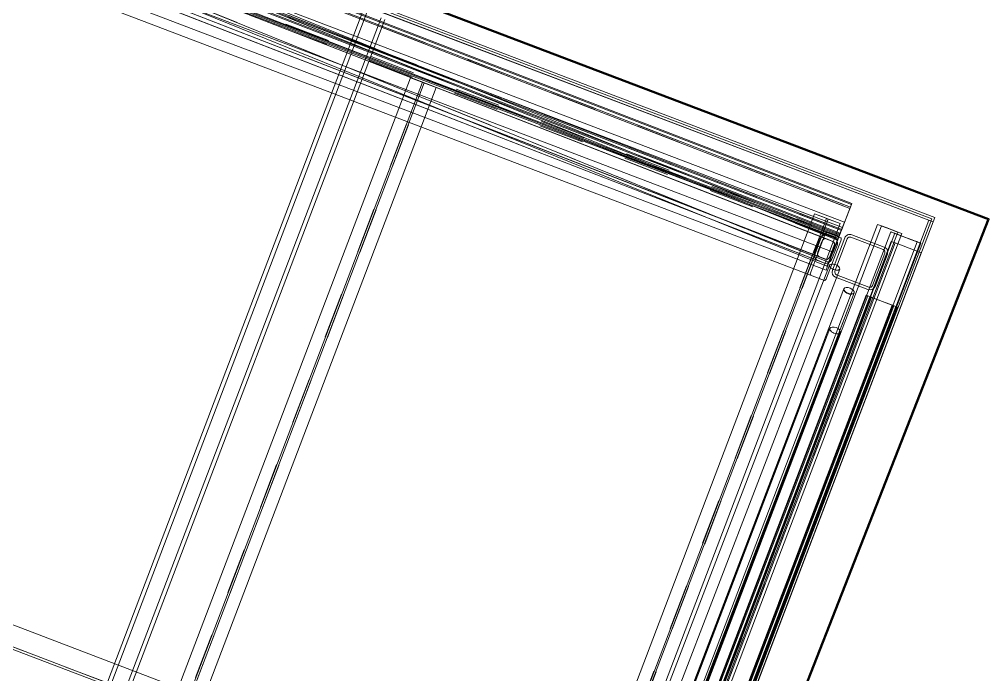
# Model space of a CAD drawing. Header units: metres. Extents: x -207 to 292, y -187 to 169.
# Drawn here: x -79.06 to -76.933, y -15.624 to -14.186 of the extents above; entities that cross this region are included whole.
import ezdxf

# ---------------------------------------------------------------- set-up
doc = ezdxf.new("R2010")
doc.units = ezdxf.units.M
doc.linetypes.add('Oculto', pattern=[0.007144, 0.004763, -0.002381])
for name, color, linetype, lineweight in [('A-ROOF', 7, 'Continuous', 9), ('edificios', 7, 'Continuous', 50), ('EQUIPOS PIS', 7, 'Continuous', 9), ('I-WALL', 7, 'Continuous', 9), ('S-BEAM', 7, 'Continuous', 9), ('S-COLS', 7, 'Continuous', 9)]:
    doc.layers.add(name, color=color, linetype=linetype, lineweight=lineweight)
doc.layers.add('PR10-ARQ-PL-001-Emplazamiento-C-1_dwg', color=7, linetype='Continuous', lineweight=9, true_color=0x767676)

# ---------------------------------------------------------------- blocks, each defined once
blk = doc.blocks.new('FCA_N_Columna de acero - 100 x 100 mm-2088436-PLANTA EMPLAZAMIENTO ACTUALIZADO')
at = {"layer": 'S-COLS'}
for p, q in [((-0.038, 0.05), (0.038, 0.05)), ((-0.038, 0.05), (0.038, 0.05)), ((0.038, 0.044), (-0.038, 0.044)), ((0.038, 0.044), (-0.038, 0.044)), ((-0.05, -0.038), (-0.05, 0.038)), ((-0.05, -0.038), (-0.05, 0.038)), ((-0.044, 0.038), (-0.044, -0.038)), ((-0.044, 0.038), (-0.044, -0.038)), ((0.044, -0.038), (0.044, 0.038)), ((0.044, -0.038), (0.044, 0.038)), ((0.05, 0.038), (0.05, -0.038)), ((0.05, 0.038), (0.05, -0.038)), ((-0.038, -0.044), (0.038, -0.044)), ((-0.038, -0.044), (0.038, -0.044)), ((0.038, -0.05), (-0.038, -0.05)), ((0.038, -0.05), (-0.038, -0.05))]:
    blk.add_line(p, q, dxfattribs=at)
for centre, radius, start, end in [((-0.038, 0.038), 0.012, 90, 180), ((-0.038, 0.038), 0.012, 90, 180), ((-0.038, 0.038), 0.006, 90, 180), ((-0.038, 0.038), 0.006, 90, 180), ((0.038, 0.038), 0.012, 360, 90), ((0.038, 0.038), 0.012, 360, 90), ((0.038, 0.038), 0.006, 360, 90), ((0.038, 0.038), 0.006, 360, 90), ((-0.038, -0.038), 0.012, 180, 270), ((-0.038, -0.038), 0.012, 180, 270), ((-0.038, -0.038), 0.006, 180, 270), ((-0.038, -0.038), 0.006, 180, 270), ((0.038, -0.038), 0.012, 270, 360), ((0.038, -0.038), 0.006, 270, 360), ((0.038, -0.038), 0.012, 270, 360), ((0.038, -0.038), 0.006, 270, 360)]:
    blk.add_arc(centre, radius, start, end, dxfattribs=at)
blk = doc.blocks.new('MT-T estructural - MT100X6_0-2095929-PLANTA EMPLAZAMIENTO ACTUALIZADO')
at = {"layer": 'S-BEAM'}
for p, q in [((-5.9815, -0.03), (-5.9815, 0.03)), ((-5.9815, 0.03), (-5.9815, 0.0068)), ((-5.9815, 0.03), (5.9815, 0.03)), ((-5.9815, 0.03), (5.9815, 0.03)), ((-5.9815, 0.002), (-5.9815, 0.0068)), ((5.9815, 0.002), (-5.9815, 0.002)), ((-5.9815, 0.002), (-5.9815, -0.002)), ((-5.9815, 0.002), (5.9815, 0.002)), ((-5.9815, -0.002), (5.9815, -0.002)), ((-5.9815, -0.0068), (-5.9815, -0.002)), ((-5.9815, -0.002), (5.9815, -0.002)), ((-5.9815, -0.0068), (-5.9815, -0.03)), ((5.9815, -0.03), (-5.9815, -0.03)), ((-5.9815, -0.03), (5.9815, -0.03))]:
    blk.add_line(p, q, dxfattribs=at)
at = {"layer": 'S-BEAM', "linetype": 'Oculto'}
for p, q in [((5.9815, 0.0025), (-5.9815, 0.0025)), ((5.9815, -0.0025), (-5.9815, -0.0025))]:
    blk.add_line(p, q, dxfattribs=at)
blk = doc.blocks.new('MT-T estructural - MT100X6_0-2140425-PLANTA EMPLAZAMIENTO ACTUALIZADO')
at = {"layer": 'S-BEAM'}
for p, q in [((-6.008, -0.03), (-6.008, 0.03)), ((-6.008, 0.03), (-6.008, 0.0068)), ((-6.008, 0.03), (5.99, 0.03)), ((-6.008, 0.03), (5.99, 0.03)), ((-6.008, 0.002), (-6.008, 0.0068)), ((5.99, 0.002), (-6.008, 0.002)), ((-6.008, 0.002), (-6.008, -0.002)), ((-6.008, 0.002), (5.99, 0.002)), ((-6.008, -0.002), (5.99, -0.002)), ((-6.008, -0.0068), (-6.008, -0.002)), ((-6.008, -0.002), (5.99, -0.002)), ((-6.008, -0.0068), (-6.008, -0.03)), ((5.99, -0.03), (-6.008, -0.03)), ((-6.008, -0.03), (5.99, -0.03))]:
    blk.add_line(p, q, dxfattribs=at)
at = {"layer": 'S-BEAM', "linetype": 'Oculto'}
for p, q in [((5.99, 0.0025), (-6.008, 0.0025)), ((5.99, -0.0025), (-6.008, -0.0025))]:
    blk.add_line(p, q, dxfattribs=at)
blk = doc.blocks.new('UC-Perfil universal - 120x070x50UC-2124257-PLANTA EMPLAZAMIENTO ACTUALIZADO')
at = {"layer": 'S-BEAM'}
for p, q in [((2.4205, 0.035), (-2.4235, 0.035)), ((-2.4235, 0.035), (2.4205, 0.035)), ((-2.4235, 0.035), (2.4205, 0.035)), ((-2.4235, 0.035), (2.4205, 0.035)), ((2.4205, 0.035), (2.4205, 0.0075)), ((2.4205, 0.0075), (2.4205, 0.035)), ((2.4205, 0.035), (2.4205, -0.035)), ((2.4205, -0.035), (2.4205, 0.035)), ((-2.4235, 0.0025), (2.4205, 0.0025)), ((2.4205, 0.0075), (2.4205, 0.0025)), ((2.4205, 0.0075), (2.4205, 0.0025)), ((2.4205, -0.0025), (-2.4235, -0.0025)), ((2.4205, -0.0025), (2.4205, -0.0075)), ((2.4205, -0.0025), (2.4205, -0.0075)), ((2.4205, -0.035), (2.4205, -0.0075)), ((2.4205, -0.0075), (2.4205, -0.035)), ((-2.4235, -0.035), (2.4205, -0.035)), ((-2.4235, -0.035), (2.4205, -0.035)), ((-2.4235, -0.035), (2.4205, -0.035)), ((-2.4235, -0.035), (2.4205, -0.035))]:
    blk.add_line(p, q, dxfattribs=at)
at = {"layer": 'S-BEAM', "linetype": 'Oculto'}
for p, q in [((2.4205, 0.00495), (-2.4235, 0.00495)), ((2.4205, -0.00495), (-2.4235, -0.00495))]:
    blk.add_line(p, q, dxfattribs=at)
blk = doc.blocks.new('L - Perfiles angulares de lados iguales - L 900x500x5-2131634-PLANTA EMPLAZAMIENTO ACTUALIZADO')
at = {"layer": 'S-BEAM'}
for p, q in [((2.42, 0.006), (-2.42, 0.006)), ((-2.42, 0.006), (2.42, 0.006)), ((-2.42, 0.001), (2.42, 0.001)), ((2.42, 0.001), (-2.42, 0.001)), ((2.42, -0.044), (-2.42, -0.044)), ((-2.42, -0.044), (2.42, -0.044))]:
    blk.add_line(p, q, dxfattribs=at)
at = {"layer": 'S-BEAM', "linetype": 'Oculto'}
blk.add_line((-2.42, 0.001), (2.42, 0.001), dxfattribs=at)
blk = doc.blocks.new('SQR - Barras cuadradas con bordes redondeados - SQR 100x100-2139916-PLANTA EMPLAZAMIENTO ACTUALIZADO')
at = {"layer": 'S-BEAM'}
for p, q in [((2.447, 0.05), (-2.397, 0.05)), ((2.447, 0.0436), (2.447, 0.05)), ((2.447, 0.0436), (2.447, 0.05)), ((2.447, -0.0436), (2.447, 0.0436)), ((2.447, 0.0436), (2.447, -0.0436)), ((-2.397, -0.05), (2.447, -0.05)), ((2.447, -0.05), (2.447, -0.0436)), ((2.447, -0.05), (2.447, -0.0436))]:
    blk.add_line(p, q, dxfattribs=at)
blk = doc.blocks.new('SQR - Barras cuadradas con bordes redondeados - SQR 100x100-2139893-PLANTA EMPLAZAMIENTO ACTUALIZADO')
at = {"layer": 'S-BEAM'}
for p, q in [((-23.9753, -40.0284), (-26.1324, -39.1547)), ((-26.1699, -39.2474), (-24.0129, -40.1211)), ((-24.043, -40.102), (-24.0102, -40.0212)), ((-24.0056, -40.0162), (-23.9753, -40.0284)), ((-23.9755, -40.0353), (-24.0083, -40.1161)), ((-24.0129, -40.1211), (-24.0432, -40.1089))]:
    blk.add_line(p, q, dxfattribs=at)
for centre, start_param, end_param in [((-24.008, -40.0221), 0, 1.570796), ((-23.9777, -40.0344), 4.712389, 6.283185), ((-24.0407, -40.1029), 1.570796, 3.141593), ((-24.0105, -40.1152), 3.141593, 4.712389)]:
    blk.add_ellipse(centre, major_axis=(0.0024, 0.00593), ratio=0.374545, start_param=start_param, end_param=end_param, dxfattribs=at)
blk = doc.blocks.new('Barras redondas - RB 24-2158033-PLANTA EMPLAZAMIENTO ACTUALIZADO')
at = {"layer": 'S-BEAM'}
for p, q in [((-22.5233, -36.4384), (-23.9987, -40.0537)), ((-23.9765, -40.0627), (-22.5011, -36.4475))]:
    blk.add_line(p, q, dxfattribs=at)
for start_param, end_param in [(0, 3.141593), (3.141593, 6.283185)]:
    blk.add_ellipse((-22.5122, -36.4429), major_axis=(-0.0111, 0.0045), ratio=0.48203, start_param=start_param, end_param=end_param, dxfattribs=at)
blk = doc.blocks.new('Barras redondas - RB 24-2157938-PLANTA EMPLAZAMIENTO ACTUALIZADO')
at = {"layer": 'S-BEAM'}
for p, q in [((-22.4927, -36.4909), (-23.9471, -40.075)), ((-23.9248, -40.084), (-22.4705, -36.4999))]:
    blk.add_line(p, q, dxfattribs=at)
for start_param, end_param in [(0, 3.141593), (3.141593, 6.283185)]:
    blk.add_ellipse((-22.4816, -36.4954), major_axis=(-0.0111, 0.0045), ratio=0.5, start_param=start_param, end_param=end_param, dxfattribs=at)
blk = doc.blocks.new('HSS-Sección estructural hueca - HSS60_0X60_0X9_5-2158718-PLANTA EMPLAZAMIENTO ACTUALIZADO')
at = {"layer": 'S-BEAM'}
for p, q in [((-22.5265, -36.3719), (-24.6694, -35.4876)), ((-24.6694, -35.4876), (-24.6541, -35.4939)), ((-24.6967, -35.5219), (-24.6874, -35.4994)), ((-24.6818, -35.5017), (-24.6911, -35.5243)), ((-24.6575, -35.5021), (-24.6728, -35.4958)), ((-24.6646, -35.5352), (-24.6553, -35.5126)), ((-24.6497, -35.5149), (-24.659, -35.5375)), ((-22.5146, -36.3865), (-24.6575, -35.5021)), ((-24.6889, -35.5348), (-24.6736, -35.5411)), ((-24.6923, -35.543), (-22.5494, -36.4274)), ((-24.677, -35.5493), (-24.6923, -35.543)), ((-24.6736, -35.5411), (-22.5307, -36.4255)), ((-22.5445, -36.3837), (-22.5538, -36.4063)), ((-22.5482, -36.4086), (-22.5389, -36.3861)), ((-22.5299, -36.3801), (-22.5146, -36.3865)), ((-22.5112, -36.3782), (-22.5265, -36.3719)), ((-22.5124, -36.397), (-22.5217, -36.4195)), ((-22.5161, -36.4218), (-22.5068, -36.3993)), ((-22.5494, -36.4274), (-22.5341, -36.4337)), ((-22.5307, -36.4255), (-22.546, -36.4191))]:
    blk.add_line(p, q, dxfattribs=at)
for centre, major_axis, start_param, end_param in [((-24.6762, -35.504), (0.0068, 0.0165), 0, 1.570796), ((-24.6762, -35.504), (0.0034, 0.00823), 0, 1.570796), ((-24.6609, -35.5103), (0.0068, 0.0165), 4.712389, 6.283185), ((-24.6609, -35.5103), (0.0034, 0.00823), 4.712389, 6.283185), ((-24.6855, -35.5266), (0.0068, 0.0165), 1.570796, 3.141593), ((-24.6855, -35.5266), (0.0034, 0.00823), 1.570796, 3.141593), ((-24.6702, -35.5329), (0.0034, 0.00823), 3.141593, 4.712389), ((-24.6702, -35.5329), (0.0068, 0.0165), 3.141593, 4.712389), ((-22.5333, -36.3884), (0.0068, 0.0165), 0, 1.570796), ((-22.5333, -36.3884), (0.0034, 0.00823), 0, 1.570796), ((-22.518, -36.3947), (0.0034, 0.00823), 4.712389, 6.283185), ((-22.518, -36.3947), (0.0068, 0.0165), 4.712389, 6.283185), ((-22.5426, -36.4109), (0.0068, 0.0165), 1.570796, 3.141593), ((-22.5426, -36.4109), (0.0034, 0.00823), 1.570796, 3.141593), ((-22.5273, -36.4172), (0.0068, 0.0165), 3.141593, 4.712389), ((-22.5273, -36.4172), (0.0034, 0.00823), 3.141593, 4.712389)]:
    blk.add_ellipse(centre, major_axis=major_axis, ratio=0.679056, start_param=start_param, end_param=end_param, dxfattribs=at)
blk = doc.blocks.new('HSS-Sección estructural hueca - HSS60_0X60_0X9_5-2158740-PLANTA EMPLAZAMIENTO ACTUALIZADO')
at = {"layer": 'S-BEAM'}
for p, q in [((-24.6538, -35.494), (-24.6692, -35.4876)), ((-22.5114, -36.3781), (-24.6538, -35.494)), ((-24.6872, -35.4995), (-24.6965, -35.522)), ((-24.6909, -35.5243), (-24.6816, -35.5018)), ((-22.5302, -36.38), (-24.6726, -35.4959)), ((-24.6726, -35.4959), (-24.6572, -35.5022)), ((-24.655, -35.5128), (-24.6643, -35.5353)), ((-24.6587, -35.5376), (-24.6494, -35.5151)), ((-24.6887, -35.5349), (-22.5463, -36.419)), ((-24.6733, -35.5412), (-24.6887, -35.5349)), ((-24.6921, -35.5431), (-24.6767, -35.5495)), ((-24.6767, -35.5495), (-22.5343, -36.4336)), ((-22.5541, -36.4062), (-22.5448, -36.3836)), ((-22.5392, -36.3859), (-22.5485, -36.4085)), ((-22.5148, -36.3864), (-22.5302, -36.38)), ((-22.5268, -36.3718), (-22.5114, -36.3781)), ((-22.5219, -36.4195), (-22.5126, -36.3969)), ((-22.507, -36.3992), (-22.5163, -36.4218)), ((-22.5343, -36.4336), (-22.5497, -36.4272)), ((-22.5463, -36.419), (-22.5309, -36.4254))]:
    blk.add_line(p, q, dxfattribs=at)
for centre, major_axis, start_param, end_param in [((-24.676, -35.5041), (0.0068, 0.0165), 0, 1.570796), ((-24.6606, -35.5104), (0.0068, 0.0165), 4.712389, 6.283185), ((-24.676, -35.5041), (0.0034, 0.00823), 0, 1.570796), ((-24.6606, -35.5104), (0.0034, 0.00823), 4.712389, 6.283185), ((-24.6853, -35.5267), (0.0068, 0.0165), 1.570796, 3.141593), ((-24.6853, -35.5267), (0.0034, 0.00823), 1.570796, 3.141593), ((-24.6699, -35.533), (0.0034, 0.00823), 3.141593, 4.712389), ((-24.6699, -35.533), (0.0068, 0.0165), 3.141593, 4.712389), ((-22.5336, -36.3882), (0.0068, 0.0165), 0, 1.570796), ((-22.5336, -36.3882), (0.0034, 0.00823), 0, 1.570796), ((-22.5182, -36.3946), (0.0034, 0.00823), 4.712389, 6.283185), ((-22.5182, -36.3946), (0.0068, 0.0165), 4.712389, 6.283185), ((-22.5429, -36.4108), (0.0068, 0.0165), 1.570796, 3.141593), ((-22.5429, -36.4108), (0.0034, 0.00823), 1.570796, 3.141593), ((-22.5275, -36.4171), (0.0068, 0.0165), 3.141593, 4.712389), ((-22.5275, -36.4171), (0.0034, 0.00823), 3.141593, 4.712389)]:
    blk.add_ellipse(centre, major_axis=major_axis, ratio=0.681998, start_param=start_param, end_param=end_param, dxfattribs=at)
blk = doc.blocks.new('HSS-Sección estructural hueca - HSS40_0X70_0X9_5-2158977-PLANTA EMPLAZAMIENTO ACTUALIZADO')
at = {"layer": 'S-BEAM'}
for p, q in [((5.95, 0.035), (-5.95, 0.035)), ((5.95, 0.0261), (-5.95, 0.0261)), ((5.95, 0.0172), (5.95, 0.035)), ((5.95, 0.0172), (5.95, 0.035)), ((5.95, 0.0261), (5.95, 0.0172)), ((5.95, 0.0261), (5.95, 0.0172)), ((5.95, 0.0172), (5.95, -0.0172)), ((5.95, -0.0172), (5.95, 0.0172)), ((5.95, -0.0172), (5.95, 0.0172)), ((5.95, 0.0172), (5.95, -0.0172)), ((5.95, -0.035), (5.95, -0.0172)), ((5.95, -0.035), (5.95, -0.0172)), ((5.95, -0.0172), (5.95, -0.0261)), ((5.95, -0.0172), (5.95, -0.0261)), ((-5.95, -0.0261), (5.95, -0.0261)), ((-5.95, -0.035), (5.95, -0.035))]:
    blk.add_line(p, q, dxfattribs=at)
at = {"layer": 'S-BEAM', "linetype": 'Oculto'}
for p, q in [((5.95, 0.0261), (-5.95, 0.0261)), ((5.95, -0.0261), (-5.95, -0.0261))]:
    blk.add_line(p, q, dxfattribs=at)
blk = doc.blocks.new('HSS-Sección estructural hueca - HSS40_0X70_0X9_5-2159363-PLANTA EMPLAZAMIENTO ACTUALIZADO')
at = {"layer": 'S-BEAM'}
for p, q in [((5.8845, 0.035), (-5.8845, 0.035)), ((5.8845, 0.0261), (-5.8845, 0.0261)), ((5.8845, 0.0172), (5.8845, 0.035)), ((5.8845, 0.0172), (5.8845, 0.035)), ((5.8845, 0.0261), (5.8845, 0.0172)), ((5.8845, 0.0261), (5.8845, 0.0172)), ((5.8845, 0.0172), (5.8845, -0.0172)), ((5.8845, -0.0172), (5.8845, 0.0172)), ((5.8845, -0.0172), (5.8845, 0.0172)), ((5.8845, 0.0172), (5.8845, -0.0172)), ((5.8845, -0.035), (5.8845, -0.0172)), ((5.8845, -0.035), (5.8845, -0.0172)), ((5.8845, -0.0172), (5.8845, -0.0261)), ((5.8845, -0.0172), (5.8845, -0.0261)), ((-5.8845, -0.0261), (5.8845, -0.0261)), ((-5.8845, -0.035), (5.8845, -0.035))]:
    blk.add_line(p, q, dxfattribs=at)
at = {"layer": 'S-BEAM', "linetype": 'Oculto'}
for p, q in [((5.8845, 0.0261), (-5.8845, 0.0261)), ((5.8845, -0.0261), (-5.8845, -0.0261))]:
    blk.add_line(p, q, dxfattribs=at)
blk = doc.blocks.new('HSS-Sección estructural hueca - HSS40_0X70_0X9_5-2168685-PLANTA EMPLAZAMIENTO ACTUALIZADO')
at = {"layer": 'S-BEAM'}
for p, q in [((5.8845, 0.035), (-5.8845, 0.035)), ((5.8845, 0.0261), (-5.8845, 0.0261)), ((5.8845, 0.0172), (5.8845, 0.035)), ((5.8845, 0.0172), (5.8845, 0.035)), ((5.8845, 0.0261), (5.8845, 0.0172)), ((5.8845, 0.0261), (5.8845, 0.0172)), ((5.8845, 0.0172), (5.8845, -0.0172)), ((5.8845, -0.0172), (5.8845, 0.0172)), ((5.8845, -0.0172), (5.8845, 0.0172)), ((5.8845, 0.0172), (5.8845, -0.0172)), ((5.8845, -0.035), (5.8845, -0.0172)), ((5.8845, -0.035), (5.8845, -0.0172)), ((5.8845, -0.0172), (5.8845, -0.0261)), ((5.8845, -0.0172), (5.8845, -0.0261)), ((-5.8845, -0.0261), (5.8845, -0.0261)), ((-5.8845, -0.035), (5.8845, -0.035))]:
    blk.add_line(p, q, dxfattribs=at)
at = {"layer": 'S-BEAM', "linetype": 'Oculto'}
for p, q in [((5.8845, 0.0261), (-5.8845, 0.0261)), ((5.8845, -0.0261), (-5.8845, -0.0261))]:
    blk.add_line(p, q, dxfattribs=at)
blk = doc.blocks.new('Barras redondas - RB 24-2160192-PLANTA EMPLAZAMIENTO ACTUALIZADO')
at = {"layer": 'S-BEAM'}
for p, q in [((-22.4927, -36.4912), (-23.8823, -39.9276)), ((-23.86, -39.9366), (-22.4705, -36.5001))]:
    blk.add_line(p, q, dxfattribs=at)
for start_param, end_param in [(0, 3.141593), (3.141593, 6.283185)]:
    blk.add_ellipse((-22.4816, -36.4956), major_axis=(-0.0111, 0.0045), ratio=0.544639, start_param=start_param, end_param=end_param, dxfattribs=at)
blk = doc.blocks.new('Barras redondas - RB 24-2160209-PLANTA EMPLAZAMIENTO ACTUALIZADO')
at = {"layer": 'S-BEAM'}
for p, q in [((-22.5252, -36.5772), (-23.9251, -40.0275)), ((-23.9029, -40.0366), (-22.5029, -36.5862))]:
    blk.add_line(p, q, dxfattribs=at)
for start_param, end_param in [(0, 3.141593), (3.141593, 6.283185)]:
    blk.add_ellipse((-22.5141, -36.5817), major_axis=(-0.0111, 0.0045), ratio=0.544639, start_param=start_param, end_param=end_param, dxfattribs=at)
blk = doc.blocks.new('HSS-Sección estructural hueca - HSS40_0X70_0X9_5-2160378-PLANTA EMPLAZAMIENTO ACTUALIZADO')
at = {"layer": 'S-BEAM'}
for p, q in [((-23.5351, -35.8594), (-28.0769, -47.0725)), ((-23.5268, -35.8627), (-28.0687, -47.0758)), ((-28.0375, -47.0884), (-23.4956, -35.8754)), ((-28.0292, -47.0918), (-23.4873, -35.8787))]:
    blk.add_line(p, q, dxfattribs=at)
blk = doc.blocks.new('HSS-Sección estructural hueca - HSS40_0X70_0X9_5-2168686-PLANTA EMPLAZAMIENTO ACTUALIZADO')
at = {"layer": 'S-BEAM'}
for p, q in [((-77.1474, -14.6522), (-81.3885, -25.7901)), ((-77.1336, -14.6575), (-77.1474, -14.6522)), ((-77.1471, -14.6523), (-77.1464, -14.6526)), ((-77.1271, -14.6599), (-77.1464, -14.6526)), ((-77.139, -14.6554), (-81.3802, -25.7933)), ((-81.3311, -25.8119), (-77.09, -14.6741)), ((-77.139, -14.6554), (-77.1322, -14.658)), ((-77.1382, -14.6557), (-77.1389, -14.6555)), ((-77.1382, -14.6557), (-77.1286, -14.6594)), ((-77.102, -14.6695), (-77.1336, -14.6575)), ((-77.1322, -14.658), (-77.1005, -14.6701)), ((-77.0969, -14.6714), (-77.1286, -14.6594)), ((-77.1271, -14.6599), (-77.0955, -14.672)), ((-77.0827, -14.6769), (-77.102, -14.6695)), ((-77.1005, -14.6701), (-77.0909, -14.6737)), ((-77.0969, -14.6714), (-77.09, -14.6741)), ((-77.0817, -14.6772), (-77.0955, -14.672)), ((-77.0909, -14.6737), (-77.0902, -14.674)), ((-81.3228, -25.8151), (-77.0817, -14.6772)), ((-77.082, -14.6771), (-77.0827, -14.6769))]:
    blk.add_line(p, q, dxfattribs=at)
blk = doc.blocks.new('HSS-Sección estructural hueca - HSS40_0X70_0X9_5-2160870-PLANTA EMPLAZAMIENTO ACTUALIZADO')
at = {"layer": 'S-BEAM'}
for p, q in [((-22.4158, -36.3513), (-26.8919, -47.4022)), ((-22.4075, -36.3547), (-26.8837, -47.4056)), ((-22.4075, -36.3547), (-22.4158, -36.3513)), ((-22.4136, -36.3522), (-22.3976, -36.3587)), ((-22.404, -36.3561), (-22.4075, -36.3547)), ((-22.4075, -36.3547), (-22.4034, -36.3563)), ((-22.3905, -36.3616), (-22.4064, -36.3551)), ((-22.3815, -36.3652), (-22.404, -36.3561)), ((-22.4034, -36.3563), (-22.3999, -36.3578)), ((-22.3999, -36.3578), (-22.3886, -36.3623)), ((-22.3751, -36.3678), (-22.3976, -36.3587)), ((-22.3905, -36.3616), (-22.3792, -36.3661)), ((-22.3886, -36.3623), (-22.3727, -36.3688)), ((-22.3655, -36.3717), (-22.3815, -36.3652)), ((-22.3757, -36.3676), (-22.3792, -36.3661)), ((-26.8477, -47.4201), (-22.3716, -36.3692)), ((-26.8395, -47.4235), (-22.3633, -36.3726)), ((-22.3757, -36.3676), (-22.3716, -36.3692)), ((-22.3751, -36.3678), (-22.3716, -36.3692)), ((-22.3633, -36.3726), (-22.3716, -36.3692))]:
    blk.add_line(p, q, dxfattribs=at)
blk = doc.blocks.new('HSS-Sección estructural hueca - HSS40_0X70_0X9_5-2164857-PLANTA EMPLAZAMIENTO ACTUALIZADO')
at = {"layer": 'S-BEAM'}
for p, q in [((2.4215, 0.035), (-2.4215, 0.035)), ((2.4215, 0.0261), (-2.4215, 0.0261)), ((2.4215, 0.0172), (2.4215, 0.035)), ((2.4215, 0.0172), (2.4215, 0.035)), ((2.4215, 0.0261), (2.4215, 0.0172)), ((2.4215, 0.0261), (2.4215, 0.0172)), ((2.4215, 0.0172), (2.4215, -0.0172)), ((2.4215, -0.0172), (2.4215, 0.0172)), ((2.4215, -0.0172), (2.4215, 0.0172)), ((2.4215, 0.0172), (2.4215, -0.0172)), ((2.4215, -0.035), (2.4215, -0.0172)), ((2.4215, -0.035), (2.4215, -0.0172)), ((2.4215, -0.0172), (2.4215, -0.0261)), ((2.4215, -0.0172), (2.4215, -0.0261)), ((-2.4215, -0.0261), (2.4215, -0.0261)), ((-2.4215, -0.035), (2.4215, -0.035))]:
    blk.add_line(p, q, dxfattribs=at)
at = {"layer": 'S-BEAM', "linetype": 'Oculto'}
for p, q in [((2.4215, 0.0261), (-2.4215, 0.0261)), ((2.4215, -0.0261), (-2.4215, -0.0261))]:
    blk.add_line(p, q, dxfattribs=at)
blk = doc.blocks.new('HSS-Sección estructural hueca - HSS40_0X70_0X9_5-2168698-PLANTA EMPLAZAMIENTO ACTUALIZADO')
at = {"layer": 'S-BEAM'}
for p, q in [((2.422, 0.035), (-2.422, 0.035)), ((2.422, 0.0261), (-2.422, 0.0261)), ((2.422, 0.0172), (2.422, 0.035)), ((2.422, 0.0172), (2.422, 0.035)), ((2.422, 0.0261), (2.422, 0.0172)), ((2.422, 0.0261), (2.422, 0.0172)), ((2.422, 0.0172), (2.422, -0.0172)), ((2.422, -0.0172), (2.422, 0.0172)), ((2.422, -0.0172), (2.422, 0.0172)), ((2.422, 0.0172), (2.422, -0.0172)), ((2.422, -0.035), (2.422, -0.0172)), ((2.422, -0.035), (2.422, -0.0172)), ((2.422, -0.0172), (2.422, -0.0261)), ((2.422, -0.0172), (2.422, -0.0261)), ((-2.422, -0.0261), (2.422, -0.0261)), ((-2.422, -0.035), (2.422, -0.035))]:
    blk.add_line(p, q, dxfattribs=at)
at = {"layer": 'S-BEAM', "linetype": 'Oculto'}
for p, q in [((2.422, 0.0261), (-2.422, 0.0261)), ((2.422, -0.0261), (-2.422, -0.0261))]:
    blk.add_line(p, q, dxfattribs=at)
blk = doc.blocks.new('HSS-Sección estructural hueca - HSS40_0X70_0X9_5-2168699-PLANTA EMPLAZAMIENTO ACTUALIZADO')
at = {"layer": 'S-BEAM'}
for p, q in [((2.422, 0.035), (-2.422, 0.035)), ((2.422, 0.0261), (-2.422, 0.0261)), ((2.422, 0.0172), (2.422, 0.035)), ((2.422, 0.0172), (2.422, 0.035)), ((2.422, 0.0261), (2.422, 0.0172)), ((2.422, 0.0261), (2.422, 0.0172)), ((2.422, 0.0172), (2.422, -0.0172)), ((2.422, -0.0172), (2.422, 0.0172)), ((2.422, -0.0172), (2.422, 0.0172)), ((2.422, 0.0172), (2.422, -0.0172)), ((2.422, -0.035), (2.422, -0.0172)), ((2.422, -0.035), (2.422, -0.0172)), ((2.422, -0.0172), (2.422, -0.0261)), ((2.422, -0.0172), (2.422, -0.0261)), ((-2.422, -0.0261), (2.422, -0.0261)), ((-2.422, -0.035), (2.422, -0.035))]:
    blk.add_line(p, q, dxfattribs=at)
at = {"layer": 'S-BEAM', "linetype": 'Oculto'}
for p, q in [((2.422, 0.0261), (-2.422, 0.0261)), ((2.422, -0.0261), (-2.422, -0.0261))]:
    blk.add_line(p, q, dxfattribs=at)
blk = doc.blocks.new('YADRAN_LASQUEMAS_ARQ_MO_008_EEMM 100-200_rvt-1-PLANTA EMPLAZAMIENTO ACTUALIZADO')
at = {"layer": 'A-ROOF'}
for p, q in [((-79.4855, -13.6993), (-77.0578, -14.6237)), ((-77.0578, -14.6237), (-79.4855, -13.6993)), ((-81.3774, -25.968), (-77.0578, -14.6237)), ((-81.3774, -25.968), (-77.0578, -14.6237))]:
    blk.add_line(p, q, dxfattribs=at)
at = {"layer": 'I-WALL'}
for p, q in [((-81.9115, -12.7809), (-77.0642, -14.6266)), ((-77.0513, -14.6208), (-81.9079, -12.7716)), ((-77.0549, -14.6302), (-79.4819, -13.706)), ((-79.4784, -13.6967), (-77.0513, -14.6208)), ((-81.3785, -25.9569), (-77.0642, -14.6266)), ((-77.0642, -14.6266), (-81.3785, -25.9569)), ((-81.3692, -25.9605), (-77.0549, -14.6302)), ((-77.0549, -14.6302), (-81.3692, -25.9605)), ((-77.0549, -14.6302), (-77.0642, -14.6266)), ((-77.0549, -14.6302), (-77.0513, -14.6208)), ((-77.0513, -14.6208), (-77.0549, -14.6302))]:
    blk.add_line(p, q, dxfattribs=at)
at = {"layer": 'S-BEAM', "lineweight": 9}
for name, p, rotation in [('HSS-Sección estructural hueca - HSS40_0X70_0X9_5-2168698-PLANTA EMPLAZAMIENTO ACTUALIZADO', (-79.5055, -13.7506), 338.8377049273741), ('HSS-Sección estructural hueca - HSS40_0X70_0X9_5-2164857-PLANTA EMPLAZAMIENTO ACTUALIZADO', (-79.5188, -13.7849), 337.9315352819254), ('HSS-Sección estructural hueca - HSS40_0X70_0X9_5-2168699-PLANTA EMPLAZAMIENTO ACTUALIZADO', (-79.5046, -13.7483), 338.8377049273741), ('HSS-Sección estructural hueca - HSS40_0X70_0X9_5-2168699-PLANTA EMPLAZAMIENTO ACTUALIZADO', (-79.5046, -13.7483), 338.8377049273741), ('UC-Perfil universal - 120x070x50UC-2124257-PLANTA EMPLAZAMIENTO ACTUALIZADO', (-79.5241, -13.8024), 339.1544328779316), ('SQR - Barras cuadradas con bordes redondeados - SQR 100x100-2139916-PLANTA EMPLAZAMIENTO ACTUALIZADO', (-79.5586, -13.8185), 339.1544328779317), ('SQR - Barras cuadradas con bordes redondeados - SQR 100x100-2139893-PLANTA EMPLAZAMIENTO ACTUALIZADO', (-54.1288, 25.8582), 1.20443287793206), ('HSS-Sección estructural hueca - HSS60_0X60_0X9_5-2158740-PLANTA EMPLAZAMIENTO ACTUALIZADO', (-55.5299, 22.1785), 1.20443287793206), ('HSS-Sección estructural hueca - HSS60_0X60_0X9_5-2158718-PLANTA EMPLAZAMIENTO ACTUALIZADO', (-55.5299, 22.1785), 1.204432877931757), ('HSS-Sección estructural hueca - HSS40_0X70_0X9_5-2160378-PLANTA EMPLAZAMIENTO ACTUALIZADO', (-55.5299, 22.1785), 1.20443287793206), ('HSS-Sección estructural hueca - HSS40_0X70_0X9_5-2160870-PLANTA EMPLAZAMIENTO ACTUALIZADO', (-55.5299, 22.1785), 1.20443287793206), ('HSS-Sección estructural hueca - HSS40_0X70_0X9_5-2158977-PLANTA EMPLAZAMIENTO ACTUALIZADO', (-79.2314, -20.2461), 69.15398606550465), ('Barras redondas - RB 24-2158033-PLANTA EMPLAZAMIENTO ACTUALIZADO', (-55.5299, 22.1785), 1.20443287793206), ('Barras redondas - RB 24-2157938-PLANTA EMPLAZAMIENTO ACTUALIZADO', (-55.5299, 22.1785), 1.20443287793206), ('Barras redondas - RB 24-2160192-PLANTA EMPLAZAMIENTO ACTUALIZADO', (-55.5299, 22.1785), 1.20443287793206), ('HSS-Sección estructural hueca - HSS40_0X70_0X9_5-2168685-PLANTA EMPLAZAMIENTO ACTUALIZADO', (-79.2633, -20.3031), 69.15398606550465), ('HSS-Sección estructural hueca - HSS40_0X70_0X9_5-2159363-PLANTA EMPLAZAMIENTO ACTUALIZADO', (-79.2598, -20.3044), 69.15398606550465), ('Barras redondas - RB 24-2160209-PLANTA EMPLAZAMIENTO ACTUALIZADO', (-55.5299, 22.1785), 1.20443287793206)]:
    blk.add_blockref(name, p, dxfattribs=dict(at, rotation=rotation))
at = {"layer": 'S-BEAM', "lineweight": 9, "extrusion": (0, 0, -1)}
for name, p, rotation in [('L - Perfiles angulares de lados iguales - L 900x500x5-2131634-PLANTA EMPLAZAMIENTO ACTUALIZADO', (80.0604, -15.1864), 200.8455671220683), ('MT-T estructural - MT100X6_0-2140425-PLANTA EMPLAZAMIENTO ACTUALIZADO', (80.3115, -19.9393), 290.8455671220682), ('MT-T estructural - MT100X6_0-2095929-PLANTA EMPLAZAMIENTO ACTUALIZADO', (79.4154, -20.2133), 290.8455671220682)]:
    blk.add_blockref(name, p, dxfattribs=dict(at, rotation=rotation))
at = {"layer": 'S-BEAM', "lineweight": 9}
blk.add_blockref('HSS-Sección estructural hueca - HSS40_0X70_0X9_5-2168686-PLANTA EMPLAZAMIENTO ACTUALIZADO', (0, 0), dxfattribs=at)
at = {"layer": 'S-COLS', "lineweight": 9, "rotation": 339.1544328779319}
blk.add_blockref('FCA_N_Columna de acero - 100 x 100 mm-2088436-PLANTA EMPLAZAMIENTO ACTUALIZADO', (-77.2156, -14.7187), dxfattribs=at)
blk = doc.blocks.new('PR10-ARQ-PL-001-Emplazamiento-C-1_dwg-674643-PLANTA EMPLAZAMIENTO ACTUALIZADO')
at = {"layer": 'EQUIPOS PIS'}
h = blk.add_hatch(dxfattribs=at)
h.set_pattern_fill('FP_3', color=256, style=0, pattern_type=2)
h.set_pattern_definition([(121, (-655750.258, -5498481.082), (-2.286065191, -1.3736065458), [])])
h.paths.add_polyline_path([(-81.3986, -26.0249), (-76.9331, -14.6242), (-81.8132, -12.7707), (-86.2787, -24.1714), (-86.0159, -24.2712)])
at = {"layer": 'edificios', "flags": 128}
blk.add_lwpolyline([(-81.3986, -26.0249), (-86.2787, -24.1714), (-81.8132, -12.7707), (-76.9331, -14.6242)], close=True, dxfattribs=at)

msp = doc.modelspace()

# ---------------------------------------------------------------- block references
at = {"lineweight": 5}
msp.add_blockref('YADRAN_LASQUEMAS_ARQ_MO_008_EEMM 100-200_rvt-1-PLANTA EMPLAZAMIENTO ACTUALIZADO', (0, 0), dxfattribs=at)
at = {"layer": 'PR10-ARQ-PL-001-Emplazamiento-C-1_dwg', "color": 7}
msp.add_blockref('PR10-ARQ-PL-001-Emplazamiento-C-1_dwg-674643-PLANTA EMPLAZAMIENTO ACTUALIZADO', (0, 0), dxfattribs=at)

doc.saveas('drawing.dxf')
